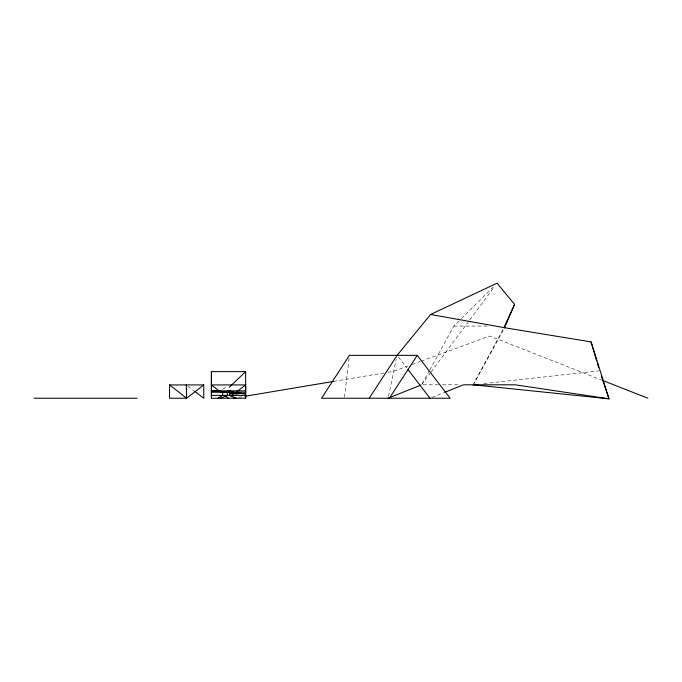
<?xml version="1.0" encoding="UTF-8"?>
<svg xmlns="http://www.w3.org/2000/svg" width="682" height="682" viewBox="0 0 682 682"><rect width="100%" height="100%" fill="white"/><g stroke="black" fill="none" stroke-linecap="round" stroke-linejoin="round"><path stroke-width="0.51" stroke-dasharray="3.41 2.56" d="M344.495 397.18L349.031 358.485M388.518 396.191L396.242 359.431M502.915 329.483L473.743 383.864L504.024 328.86M438.449 384.801L421.578 384.801L429.276 370.812M429.788 369.883L453.905 326.064L460.597 319.406M421.578 384.801L430.461 372.841M431.092 371.988L469.148 320.753M469.779 319.901L494.518 286.593M461.339 318.673L494.075 286.142M222.809 389.362L226.893 386.191M431.953 397.435L443.777 392.696M408.16 365.927L393.241 371.392L388.015 372.27M412.141 364.469L420.095 361.554M421.092 361.187L489.719 336.047L601.43 379.959M238.547 397.35L243.772 396.472M333.66 381.391L383.838 372.969M483.768 383.634L599.555 370.778M453.905 326.064L487.639 326.064M442.524 384.801L458.483 384.801M187.917 386.191L193.756 390.624M398.39 357.027L406.77 367.956"/><path stroke-width="1.02" d="M211.403 398.228L211.403 371.622L245.639 371.622L245.639 398.228L211.403 398.228L211.403 371.622M245.639 398.228L245.639 384.929L211.403 384.929L221.181 392.525M369.243 398.228L397.095 355.348L430.589 314.47L497.05 283.183L514.578 304.368L504.535 327.931M430.589 314.47L503.921 327.607L514.578 304.368M389.396 398.228L417.248 355.348L450.137 398.228L321.546 398.228L349.406 355.348L417.248 355.348M229.263 387.265L245.639 371.622M203.765 384.929L186.646 398.228L169.528 398.228L169.528 384.929L203.765 384.929L203.765 398.228L194.592 391.263M235.853 392.525L245.639 384.929M231.028 396.506L232.698 395.364L232.698 392.235M217.933 398.228L222.664 395.364L222.664 392.235M220.636 398.228L227.336 395.364L227.336 392.235M388.084 398.228L420.598 385.194M444.758 392.303L463.479 384.801L515.14 384.801L608.983 398.817L591.089 341.921L503.921 327.607M233.321 398.228L235.409 397.879M244.821 396.302L333.66 381.391M475.345 384.563L473.24 384.801L608.983 398.817L601.243 375.791M245.639 390.846L211.403 390.846L223.057 391.528L239.041 393.778L229.8 393.778M211.403 392.235L245.639 392.235M211.403 395.364L245.639 395.364M34.1 398.228L137.142 398.228M213.628 390.88L224.514 391.775L236.398 393.778M602.419 380.351L647.9 398.228M236.398 398.228L229.706 395.364L229.706 392.235M227.336 390.846L235.887 393.096L245.639 393.778L236.441 393.096L229.749 390.88M225.179 395.935L228.521 398.228M169.528 384.929L186.646 398.228L186.246 384.929M408.058 369.635L429.984 398.228M591.089 341.921L596.639 360.829M597.219 362.815L598.685 367.794"/></g></svg>
